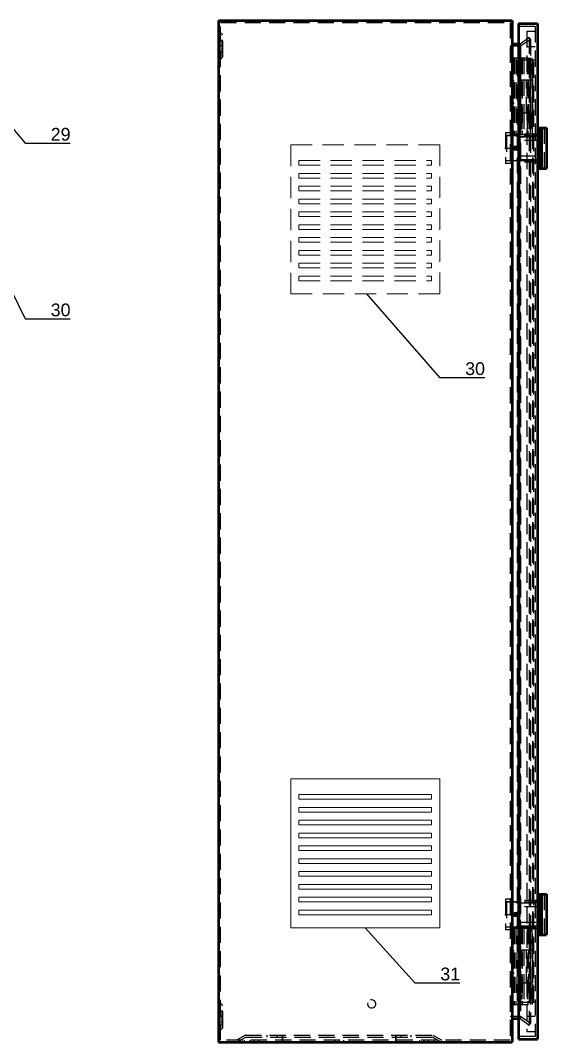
# Model space of a CAD drawing. Header units: millimetres. Extents: x 3520 to 8864, y 403 to 1747.
# Drawn here: x 5503.9 to 5553.4, y 815.1 to 911.1 of the extents above; entities that cross this region are included whole.
import ezdxf
from ezdxf import colors
from ezdxf.entities.mleader import LeaderData, LeaderLine
from ezdxf.math import Vec2, Vec3

# ---------------------------------------------------------------- set-up
doc = ezdxf.new("R2010")
doc.units = ezdxf.units.MM
for name, pattern in [('ACISOTGL', [3, 2, -1]), ('CENTER', [10.16, 6.35, -1.27, 1.27, -1.27]), ('DASHED', [19.05, 12.7, -6.35])]:
    doc.linetypes.add(name, pattern=pattern)
for name, color, linetype, lineweight in [('AM_0', 7, 'Continuous', 50), ('AM_5', 3, 'Continuous', 25), ('AM_7', 7, 'CENTER', 25), ('AM_9', 6, 'DASHED', 25), ('Стерка', 7, 'Continuous', 15)]:
    doc.layers.add(name, color=color, linetype=linetype, lineweight=lineweight)
doc.layers.add('Ссылки', color=6, linetype='Continuous')
doc.styles.get("Standard").update_dxf_attribs({"font": 'arial.ttf'})

# ---------------------------------------------------------------- blocks, each defined once
blk = doc.blocks.new('2_1XXX_04_05_0_in_AE_1058_500__2__3')
at = {"layer": 'AM_7'}
for p, q in [((-97, -0.075), (-97, 1.575)), ((-30.5, -0.075), (-30.5, 1.575)), ((36, -0.075), (36, 1.575))]:
    blk.add_line(p, q, dxfattribs=at)
at = {"layer": 'AM_9'}
for p, q in [((-105, 1.5), (-105, 0)), ((-100.6, 1.5), (-100.6, 0)), ((-93.4, 0), (-93.4, 1.5)), ((-34.1, 1.5), (-34.1, 0)), ((-26.9, 0), (-26.9, 1.5)), ((32.4, 1.5), (32.4, 0)), ((39.6, 0), (39.6, 1.5)), ((44, 1.5), (44, 0))]:
    blk.add_line(p, q, dxfattribs=at)
blk = doc.blocks.new('3_1XXX_01_04_1_0_in_AE_1058_500__2__3')
at = {"layer": 'AM_7'}
for p, q in [((106.58, 749.35), (104.92, 749.35)), ((106.58, 731.85), (104.92, 731.85))]:
    blk.add_line(p, q, dxfattribs=at)
at = {"layer": 'AM_9'}
for p, q in [((105, 770.6), (120.95, 770.6)), ((105.8, 770.6), (105.8, 710.6)), ((106.5, 770.6), (106.5, 710.6)), ((108, 770.6), (108, 710.6)), ((111, 770.6), (111, 710.6)), ((111.5, 770.6), (111.5, 710.6)), ((112.65, 770.6), (112.65, 753.6)), ((112.8, 770.6), (112.8, 710.6)), ((114.15, 770.6), (114.15, 753.6)), ((116.81, 770.6), (116.81, 753.6)), ((117.03, 770.6), (117.03, 753.6)), ((117.16, 770.6), (117.16, 753.6)), ((117.45, 770.6), (117.45, 710.6)), ((118.29, 770.6), (118.29, 753.6)), ((119.14, 770.6), (119.14, 753.6)), ((119.45, 753.6), (119.45, 770.6)), ((120.46, 770.6), (120.46, 753.6)), ((120.95, 753.6), (120.95, 770.6)), ((106.5, 752.95), (105, 751.45)), ((112.65, 753.6), (120.95, 753.6)), ((116.28, 727.6), (116.28, 753.6)), ((117.72, 753.6), (117.72, 727.6)), ((105, 747.25), (106.5, 745.75)), ((106.5, 735.45), (105, 733.95)), ((105, 729.75), (106.5, 728.25)), ((112.65, 727.6), (112.65, 710.6)), ((112.65, 727.6), (120.95, 727.6)), ((114.15, 727.6), (114.15, 710.6)), ((116.81, 727.6), (116.81, 710.6)), ((117.03, 727.6), (117.03, 710.6)), ((117.16, 727.6), (117.16, 710.6)), ((118.29, 727.6), (118.29, 710.6)), ((119.14, 727.6), (119.14, 710.6)), ((119.45, 710.6), (119.45, 727.6)), ((120.46, 727.6), (120.46, 710.6)), ((120.95, 710.6), (120.95, 727.6)), ((105, 710.6), (120.95, 710.6))]:
    blk.add_line(p, q, dxfattribs=at)
blk = doc.blocks.new('4_1XXX_01_05_2_1_0_in_AE_1058_500__2__3')
at = {"layer": 'AM_0'}
for p, q in [((125, 715), (126, 715)), ((126, 716), (132, 716)), ((126, 716), (126, 684)), ((128, 716), (128, 684)), ((132, 716), (132, 684)), ((125, 685), (126, 685)), ((126, 684), (132, 684))]:
    blk.add_line(p, q, dxfattribs=at)
at = {"layer": 'AM_7'}
blk.add_line((99.24, 700), (111.56, 700), dxfattribs=at)
at = {"layer": 'AM_9'}
for p, q in [((130, 716), (130, 684)), ((104.1, 712), (99.8, 712)), ((99.8, 712), (99.8, 688)), ((109.8, 710), (99.8, 710)), ((108.14, 709.75), (100.55, 709.75)), ((100.55, 709.75), (100.55, 690.25)), ((104.1, 712), (104.1, 688)), ((109.34, 708.55), (108.14, 709.75)), ((110.5, 708.55), (109.34, 708.55)), ((109.8, 710), (109.8, 690)), ((127.2, 709.75), (109.8, 709.75)), ((110.5, 709.05), (127.2, 709.05)), ((110.5, 690.95), (110.5, 709.05)), ((111, 705), (110.5, 705)), ((111, 711), (111, 689)), ((127.5, 711), (111, 711)), ((111, 709), (127.5, 709)), ((127.5, 706), (111, 706)), ((123.62, 709.05), (123.62, 709.75)), ((123.75, 709.05), (123.75, 709.75)), ((123.79, 709.75), (123.79, 709.05)), ((123.85, 709.05), (123.85, 709.75)), ((124.43, 709.75), (124.43, 709.05)), ((124.47, 709.05), (124.47, 709.75)), ((124.79, 709.05), (124.79, 709.75)), ((124.81, 709.05), (124.81, 709.75)), ((124.87, 709.05), (124.87, 709.75)), ((124.96, 709.05), (124.96, 709.75)), ((125.43, 709.05), (125.43, 709.75)), ((126.2, 709.05), (126.2, 709.75)), ((127.2, 709.05), (127.2, 709.75)), ((127.5, 711), (127.5, 706)), ((104.1, 700.6), (108.6, 700.6)), ((104.1, 699.4), (108.6, 699.4)), ((110.5, 701.25), (106.5, 701.25)), ((106.5, 701.25), (106.5, 700.6)), ((106.5, 699.4), (106.5, 698.75)), ((106.5, 698.75), (110.5, 698.75)), ((107.6, 700.6), (107.6, 699.4)), ((108.6, 700.6), (108.6, 699.4)), ((109.8, 690), (99.8, 690)), ((100.55, 690.25), (108.14, 690.25)), ((108.14, 690.25), (109.34, 691.45)), ((110.5, 691.45), (109.34, 691.45)), ((109.8, 690.25), (127.2, 690.25)), ((110.5, 695), (111, 695)), ((127.2, 690.95), (110.5, 690.95)), ((111, 694), (127.5, 694)), ((111, 691), (127.5, 691)), ((127.5, 689), (111, 689)), ((123.62, 690.95), (123.62, 690.25)), ((123.75, 690.95), (123.75, 690.25)), ((123.79, 690.95), (123.79, 690.25)), ((123.85, 690.95), (123.85, 690.25)), ((124.43, 690.95), (124.43, 690.25)), ((124.47, 690.95), (124.47, 690.25)), ((124.79, 690.95), (124.79, 690.25)), ((124.81, 690.95), (124.81, 690.25)), ((124.87, 690.25), (124.87, 690.95)), ((124.96, 690.95), (124.96, 690.25)), ((125.43, 690.95), (125.43, 690.25)), ((126.2, 690.95), (126.2, 690.25)), ((127.2, 690.95), (127.2, 690.25)), ((127.5, 694), (127.5, 689)), ((104.1, 688), (99.8, 688))]:
    blk.add_line(p, q, dxfattribs=at)
blk = doc.blocks.new('5_1XXX_01_05_2_2_0_in_AE_1058_500__2__3')
at = {"layer": 'AM_0'}
for p, q in [((125, 115), (126, 115)), ((126, 116), (132, 116)), ((126, 116), (126, 84)), ((128, 116), (128, 84)), ((132, 116), (132, 84)), ((125, 85), (126, 85)), ((126, 84), (132, 84))]:
    blk.add_line(p, q, dxfattribs=at)
at = {"layer": 'AM_7'}
blk.add_line((99.24, 100), (111.56, 100), dxfattribs=at)
at = {"layer": 'AM_9'}
for p, q in [((130, 116), (130, 84)), ((99.8, 112), (99.8, 88)), ((104.1, 112), (99.8, 112)), ((109.8, 110), (99.8, 110)), ((108.14, 109.75), (100.55, 109.75)), ((100.55, 109.75), (100.55, 90.25)), ((104.1, 112), (104.1, 88)), ((109.34, 108.55), (108.14, 109.75)), ((110.5, 108.55), (109.34, 108.55)), ((109.8, 110), (109.8, 90)), ((127.2, 109.75), (109.8, 109.75)), ((110.5, 109.05), (127.2, 109.05)), ((110.5, 90.95), (110.5, 109.05)), ((111, 105), (110.5, 105)), ((111, 111), (111, 89)), ((127.5, 111), (111, 111)), ((111, 109), (127.5, 109)), ((127.5, 106), (111, 106)), ((123.62, 109.05), (123.62, 109.75)), ((123.75, 109.05), (123.75, 109.75)), ((123.79, 109.75), (123.79, 109.05)), ((123.85, 109.05), (123.85, 109.75)), ((124.43, 109.75), (124.43, 109.05)), ((124.47, 109.05), (124.47, 109.75)), ((124.79, 109.05), (124.79, 109.75)), ((124.81, 109.05), (124.81, 109.75)), ((124.87, 109.05), (124.87, 109.75)), ((124.96, 109.05), (124.96, 109.75)), ((125.43, 109.05), (125.43, 109.75)), ((126.2, 109.05), (126.2, 109.75)), ((127.2, 109.05), (127.2, 109.75)), ((127.5, 111), (127.5, 106)), ((104.1, 100.6), (108.6, 100.6)), ((104.1, 99.4), (108.6, 99.4)), ((106.5, 101.25), (106.5, 100.6)), ((110.5, 101.25), (106.5, 101.25)), ((106.5, 99.4), (106.5, 98.75)), ((106.5, 98.75), (110.5, 98.75)), ((107.6, 100.6), (107.6, 99.4)), ((108.6, 100.6), (108.6, 99.4)), ((109.8, 90), (99.8, 90)), ((100.55, 90.25), (108.14, 90.25)), ((108.14, 90.25), (109.34, 91.45)), ((110.5, 91.45), (109.34, 91.45)), ((109.8, 90.25), (127.2, 90.25)), ((110.5, 95), (111, 95)), ((127.2, 90.95), (110.5, 90.95)), ((111, 94), (127.5, 94)), ((111, 91), (127.5, 91)), ((127.5, 89), (111, 89)), ((123.62, 90.95), (123.62, 90.25)), ((123.75, 90.95), (123.75, 90.25)), ((123.79, 90.95), (123.79, 90.25)), ((123.85, 90.95), (123.85, 90.25)), ((124.43, 90.95), (124.43, 90.25)), ((124.47, 90.95), (124.47, 90.25)), ((124.79, 90.95), (124.79, 90.25)), ((124.81, 90.95), (124.81, 90.25)), ((124.87, 90.25), (124.87, 90.95)), ((124.96, 90.95), (124.96, 90.25)), ((125.43, 90.95), (125.43, 90.25)), ((126.2, 90.95), (126.2, 90.25)), ((127.2, 90.95), (127.2, 90.25)), ((127.5, 94), (127.5, 89)), ((104.1, 88), (99.8, 88))]:
    blk.add_line(p, q, dxfattribs=at)
blk = doc.blocks.new('6_1058_01_01__2__0_in_AE_1058_500__2__3')
at = {"layer": 'AM_0'}
for p, q in [((110, 797.5), (125, 797.5)), ((110, 797.5), (110, 2.5)), ((125, 797.5), (125, 2.5)), ((110, 2.5), (125, 2.5))]:
    blk.add_line(p, q, dxfattribs=at)
at = {"layer": 'AM_9'}
for p, q in [((110, 795.5), (123, 795.5)), ((123, 795.5), (123, 4.5)), ((116.5, 791.5), (123, 791.5)), ((116.5, 791.5), (116.5, 8.5)), ((116.5, 779.5), (123, 779.5)), ((109, 769), (109, 31)), ((123, 769), (109, 769)), ((110.8, 769), (110.8, 31)), ((110.9, 769), (110.9, 31)), ((121.1, 769), (121.1, 31)), ((121.2, 769), (121.2, 31)), ((122, 31), (122, 769)), ((112.65, 753.6), (116.28, 753.6)), ((112.65, 753.6), (112.65, 727.6)), ((114.1, 753.6), (114.1, 727.6)), ((119.35, 727.6), (119.35, 753.6)), ((119.5, 753.6), (119.5, 727.6)), ((120.85, 727.6), (120.85, 753.6)), ((120.85, 753.6), (120.95, 753.6)), ((120.95, 753.6), (120.95, 727.6)), ((112.65, 727.6), (116.28, 727.6)), ((120.85, 727.6), (120.95, 727.6)), ((123, 711.05), (125, 711.05)), ((123, 688.95), (125, 688.95)), ((123, 111.05), (125, 111.05)), ((123, 88.95), (125, 88.95)), ((112.65, 72.4), (116.28, 72.4)), ((112.65, 72.4), (112.65, 46.4)), ((114.1, 72.4), (114.1, 46.4)), ((119.35, 46.4), (119.35, 72.4)), ((119.5, 72.4), (119.5, 46.4)), ((120.85, 46.4), (120.85, 72.4)), ((120.85, 72.4), (120.95, 72.4)), ((120.95, 72.4), (120.95, 46.4)), ((112.65, 46.4), (116.28, 46.4)), ((120.85, 46.4), (120.95, 46.4)), ((123, 31), (109, 31)), ((116.5, 20.5), (123, 20.5)), ((116.5, 8.5), (123, 8.5)), ((123, 4.5), (110, 4.5))]:
    blk.add_line(p, q, dxfattribs=at)
blk = doc.blocks.new('7_1XXX_01_04_2_0_in_AE_1058_500__2__3')
at = {"layer": 'AM_7'}
for p, q in [((106.58, 68.15), (104.92, 68.15)), ((106.58, 50.65), (104.92, 50.65))]:
    blk.add_line(p, q, dxfattribs=at)
at = {"layer": 'AM_9'}
for p, q in [((105, 89.4), (120.95, 89.4)), ((105.8, 89.4), (105.8, 29.4)), ((106.5, 89.4), (106.5, 29.4)), ((108, 89.4), (108, 29.4)), ((111, 89.4), (111, 29.4)), ((111.5, 89.4), (111.5, 29.4)), ((112.65, 89.4), (112.65, 72.4)), ((112.8, 89.4), (112.8, 29.4)), ((114.15, 89.4), (114.15, 72.4)), ((116.81, 89.4), (116.81, 72.4)), ((117.03, 89.4), (117.03, 72.4)), ((117.16, 89.4), (117.16, 72.4)), ((117.45, 89.4), (117.45, 29.4)), ((118.29, 89.4), (118.29, 72.4)), ((119.14, 89.4), (119.14, 72.4)), ((119.45, 72.4), (119.45, 89.4)), ((120.46, 89.4), (120.46, 72.4)), ((120.95, 72.4), (120.95, 89.4)), ((112.65, 72.4), (120.95, 72.4)), ((116.28, 46.4), (116.28, 72.4)), ((117.72, 72.4), (117.72, 46.4)), ((106.5, 71.75), (105, 70.25)), ((105, 66.05), (106.5, 64.55)), ((106.5, 54.25), (105, 52.75)), ((105, 48.55), (106.5, 47.05)), ((112.65, 46.4), (112.65, 29.4)), ((112.65, 46.4), (120.95, 46.4)), ((114.15, 46.4), (114.15, 29.4)), ((116.81, 46.4), (116.81, 29.4)), ((117.03, 46.4), (117.03, 29.4)), ((117.16, 46.4), (117.16, 29.4)), ((118.29, 46.4), (118.29, 29.4)), ((119.14, 46.4), (119.14, 29.4)), ((119.45, 29.4), (119.45, 46.4)), ((120.46, 46.4), (120.46, 29.4)), ((120.95, 29.4), (120.95, 46.4)), ((105, 29.4), (120.95, 29.4))]:
    blk.add_line(p, q, dxfattribs=at)
blk = doc.blocks.new('8_1058_01_00__2__0_in_AE_1058_500__2__3')
at = {"layer": 'AM_0'}
for p, q in [((-125, 800), (-125, 0)), ((-125, 800), (105, 800)), ((105, 800), (105, 0)), ((110, 781.5), (105, 781.5)), ((105, 18.5), (110, 18.5)), ((-125, 0), (105, 0))]:
    blk.add_line(p, q, dxfattribs=at)
at = {"layer": 'AM_5'}
blk.add_arc((-5, 30), 3.23, 165, 105, dxfattribs=at)
at = {"layer": 'AM_7'}
for p, q in [((-121.33, 780), (-125.17, 780)), ((-121.33, 20), (-125.17, 20)), ((-75, 5.78), (-75, -0.28)), ((14, 5.78), (14, -0.28))]:
    blk.add_line(p, q, dxfattribs=at)
at = {"layer": 'AM_9'}
for p, q in [((-123.5, 1.5), (-123.5, 798.5)), ((-123.5, 798.5), (103.5, 798.5)), ((103.5, 798.5), (103.5, 1.5)), ((-123, 788), (-125, 790)), ((-121.5, 788.62), (-123.5, 790.62)), ((-123, 772), (-123, 788)), ((-121.5, 784.35), (-123, 784.35)), ((-121.5, 771.38), (-121.5, 788.62)), ((118.41, 786.56), (111.23, 781.5)), ((111.7, 780), (119.31, 785.36)), ((119.31, 785.36), (118.41, 786.56)), ((118.41, 786.56), (118.41, 13.44)), ((119.31, 785.36), (119.31, 14.64)), ((103.5, 780), (111.7, 780)), ((111.23, 781.5), (110, 781.5)), ((111.23, 781.5), (111.23, 18.5)), ((111.7, 780), (111.7, 20)), ((-125, 770), (-123, 772)), ((-123.5, 769.38), (-121.5, 771.38)), ((-123, 775.65), (-121.5, 775.65)), ((-123, 28), (-125, 30)), ((-121.5, 28.62), (-123.5, 30.62)), ((-123, 12), (-123, 28)), ((-121.5, 24.35), (-123, 24.35)), ((-121.5, 11.38), (-121.5, 28.62)), ((111.7, 20), (103.5, 20)), ((110, 18.5), (111.23, 18.5)), ((111.23, 18.5), (118.41, 13.44)), ((119.31, 14.64), (111.7, 20)), ((-125, 10), (-123, 12)), ((-123.5, 9.38), (-121.5, 11.38)), ((-123, 15.65), (-121.5, 15.65)), ((118.41, 13.44), (119.31, 14.64)), ((103.5, 1.5), (-123.5, 1.5)), ((-104, 5.5), (-110.93, 1.5)), ((-110.53, 0), (-103.6, 4)), ((-104, 5.5), (43, 5.5)), ((-103.6, 4), (42.6, 4)), ((-87, 4), (-87, 5.5)), ((-79, 4), (-79, 5.5)), ((-75, 0), (-75, 5.5)), ((14, 0), (14, 5.5)), ((18, 4), (18, 5.5)), ((26, 4), (26, 5.5)), ((49.53, 0), (42.6, 4)), ((43, 5.5), (49.93, 1.5))]:
    blk.add_line(p, q, dxfattribs=at)
blk = doc.blocks.new('_None')

msp = doc.modelspace()

# ---------------------------------------------------------------- linework, layer by layer
at = {"layer": 'Стерка', "color": 6, "linetype": 'ACISOTGL'}
for p, q in [((5543.307, 899.445, 1518.358), (5529.327, 899.445, 1518.358)), ((5529.327, 899.445, 1518.358), (5529.327, 885.465, 1518.358)), ((5543.307, 885.465, 1518.358), (5543.307, 899.445, 1518.358)), ((5530.059, 897.984, 1518.358), (5542.539, 897.984, 1518.358)), ((5530.059, 897.984, 1518.358), (5542.539, 897.984, 1518.358)), ((5530.059, 897.539, 1518.358), (5530.059, 897.984, 1518.358)), ((5542.539, 897.539, 1518.358), (5542.539, 897.984, 1518.358)), ((5530.059, 897.539, 1518.358), (5542.539, 897.539, 1518.358)), ((5530.059, 896.778, 1518.358), (5542.539, 896.778, 1518.358)), ((5530.059, 896.778, 1518.358), (5542.539, 896.778, 1518.358)), ((5530.059, 896.333, 1518.358), (5530.059, 896.778, 1518.358)), ((5530.059, 896.333, 1518.358), (5542.539, 896.333, 1518.358)), ((5542.539, 896.333, 1518.358), (5542.539, 896.778, 1518.358)), ((5530.059, 895.572, 1518.358), (5542.539, 895.572, 1518.358)), ((5530.059, 895.572, 1518.358), (5542.539, 895.572, 1518.358)), ((5530.059, 895.127, 1518.358), (5530.059, 895.572, 1518.358)), ((5530.059, 895.127, 1518.358), (5542.539, 895.127, 1518.358)), ((5542.539, 895.127, 1518.358), (5542.539, 895.572, 1518.358)), ((5530.059, 894.366, 1518.358), (5542.539, 894.366, 1518.358)), ((5530.059, 894.366, 1518.358), (5542.539, 894.366, 1518.358)), ((5530.059, 893.921, 1518.358), (5530.059, 894.366, 1518.358)), ((5542.539, 893.921, 1518.358), (5542.539, 894.366, 1518.358)), ((5530.059, 893.921, 1518.358), (5542.539, 893.921, 1518.358)), ((5530.059, 893.16, 1518.358), (5542.539, 893.16, 1518.358)), ((5530.059, 893.16, 1518.358), (5542.539, 893.16, 1518.358)), ((5530.059, 892.715, 1518.358), (5530.059, 893.16, 1518.358)), ((5542.539, 892.715, 1518.358), (5542.539, 893.16, 1518.358)), ((5530.059, 892.715, 1518.358), (5542.539, 892.715, 1518.358)), ((5530.059, 891.954, 1518.358), (5542.539, 891.954, 1518.358)), ((5530.059, 891.954, 1518.358), (5542.539, 891.954, 1518.358)), ((5530.059, 891.509, 1518.358), (5530.059, 891.954, 1518.358)), ((5530.059, 891.954, 1518.358), (5542.539, 891.954, 1518.358)), ((5530.059, 891.954, 1518.358), (5542.539, 891.954, 1518.358)), ((5530.059, 891.509, 1518.358), (5530.059, 891.954, 1518.358)), ((5530.059, 891.509, 1518.358), (5542.539, 891.509, 1518.358)), ((5530.059, 891.509, 1518.358), (5542.539, 891.509, 1518.358)), ((5542.539, 891.509, 1518.358), (5542.539, 891.954, 1518.358)), ((5542.539, 891.509, 1518.358), (5542.539, 891.954, 1518.358)), ((5530.059, 890.748, 1518.358), (5542.539, 890.748, 1518.358)), ((5530.059, 890.748, 1518.358), (5542.539, 890.748, 1518.358)), ((5530.059, 890.303, 1518.358), (5530.059, 890.748, 1518.358)), ((5530.059, 890.303, 1518.358), (5542.539, 890.303, 1518.358)), ((5542.539, 890.303, 1518.358), (5542.539, 890.748, 1518.358)), ((5530.059, 889.542, 1518.358), (5542.539, 889.542, 1518.358)), ((5530.059, 889.542, 1518.358), (5542.539, 889.542, 1518.358)), ((5530.059, 889.097, 1518.358), (5530.059, 889.542, 1518.358)), ((5542.539, 889.097, 1518.358), (5542.539, 889.542, 1518.358)), ((5530.059, 889.097, 1518.358), (5542.539, 889.097, 1518.358)), ((5530.059, 888.336, 1518.358), (5542.539, 888.336, 1518.358)), ((5530.059, 888.336, 1518.358), (5542.539, 888.336, 1518.358)), ((5530.059, 887.89, 1518.358), (5530.059, 888.336, 1518.358)), ((5542.539, 887.89, 1518.358), (5542.539, 888.336, 1518.358)), ((5530.059, 887.89, 1518.358), (5542.539, 887.89, 1518.358)), ((5530.059, 887.129, 1518.358), (5542.539, 887.129, 1518.358)), ((5530.059, 887.129, 1518.358), (5542.539, 887.129, 1518.358)), ((5530.059, 886.684, 1518.358), (5530.059, 887.129, 1518.358)), ((5530.059, 886.684, 1518.358), (5542.539, 886.684, 1518.358)), ((5542.539, 886.684, 1518.358), (5542.539, 887.129, 1518.358)), ((5529.327, 885.465, 1518.358), (5543.307, 885.465, 1518.358))]:
    msp.add_line(p, q, dxfattribs=at)
at = {"layer": 'Стерка', "color": 6}
for p, q in [((5543.307, 839.876, 1518.358), (5529.327, 839.876, 1518.358)), ((5529.327, 839.876, 1518.358), (5529.327, 825.896, 1518.358)), ((5543.307, 825.896, 1518.358), (5543.307, 839.876, 1518.358)), ((5530.059, 838.415, 1518.358), (5542.539, 838.415, 1518.358)), ((5530.059, 838.415, 1518.358), (5542.539, 838.415, 1518.358)), ((5530.059, 837.97, 1518.358), (5530.059, 838.415, 1518.358)), ((5542.539, 837.97, 1518.358), (5542.539, 838.415, 1518.358)), ((5530.059, 837.97, 1518.358), (5542.539, 837.97, 1518.358)), ((5530.059, 837.209, 1518.358), (5542.539, 837.209, 1518.358)), ((5530.059, 837.209, 1518.358), (5542.539, 837.209, 1518.358)), ((5530.059, 836.764, 1518.358), (5530.059, 837.209, 1518.358)), ((5530.059, 836.764, 1518.358), (5542.539, 836.764, 1518.358)), ((5542.539, 836.764, 1518.358), (5542.539, 837.209, 1518.358)), ((5530.059, 836.003, 1518.358), (5542.539, 836.003, 1518.358)), ((5530.059, 836.003, 1518.358), (5542.539, 836.003, 1518.358)), ((5530.059, 835.558, 1518.358), (5530.059, 836.003, 1518.358)), ((5530.059, 835.558, 1518.358), (5542.539, 835.558, 1518.358)), ((5542.539, 835.558, 1518.358), (5542.539, 836.003, 1518.358)), ((5530.059, 834.797, 1518.358), (5542.539, 834.797, 1518.358)), ((5530.059, 834.797, 1518.358), (5542.539, 834.797, 1518.358)), ((5530.059, 834.352, 1518.358), (5530.059, 834.797, 1518.358)), ((5542.539, 834.352, 1518.358), (5542.539, 834.797, 1518.358)), ((5530.059, 834.352, 1518.358), (5542.539, 834.352, 1518.358)), ((5530.059, 833.591, 1518.358), (5542.539, 833.591, 1518.358)), ((5530.059, 833.591, 1518.358), (5542.539, 833.591, 1518.358)), ((5530.059, 833.145, 1518.358), (5530.059, 833.591, 1518.358)), ((5542.539, 833.145, 1518.358), (5542.539, 833.591, 1518.358)), ((5530.059, 833.145, 1518.358), (5542.539, 833.145, 1518.358)), ((5530.059, 832.385, 1518.358), (5542.539, 832.385, 1518.358)), ((5530.059, 832.385, 1518.358), (5542.539, 832.385, 1518.358)), ((5530.059, 831.939, 1518.358), (5530.059, 832.385, 1518.358)), ((5530.059, 832.385, 1518.358), (5542.539, 832.385, 1518.358)), ((5530.059, 832.385, 1518.358), (5542.539, 832.385, 1518.358)), ((5530.059, 831.939, 1518.358), (5530.059, 832.385, 1518.358)), ((5530.059, 831.939, 1518.358), (5542.539, 831.939, 1518.358)), ((5530.059, 831.939, 1518.358), (5542.539, 831.939, 1518.358)), ((5542.539, 831.939, 1518.358), (5542.539, 832.385, 1518.358)), ((5542.539, 831.939, 1518.358), (5542.539, 832.385, 1518.358)), ((5530.059, 831.178, 1518.358), (5542.539, 831.178, 1518.358)), ((5530.059, 831.178, 1518.358), (5542.539, 831.178, 1518.358)), ((5530.059, 830.733, 1518.358), (5530.059, 831.178, 1518.358)), ((5530.059, 830.733, 1518.358), (5542.539, 830.733, 1518.358)), ((5542.539, 830.733, 1518.358), (5542.539, 831.178, 1518.358)), ((5530.059, 829.972, 1518.358), (5542.539, 829.972, 1518.358)), ((5530.059, 829.972, 1518.358), (5542.539, 829.972, 1518.358)), ((5530.059, 829.527, 1518.358), (5530.059, 829.972, 1518.358)), ((5542.539, 829.527, 1518.358), (5542.539, 829.972, 1518.358)), ((5530.059, 829.527, 1518.358), (5542.539, 829.527, 1518.358)), ((5530.059, 828.766, 1518.358), (5542.539, 828.766, 1518.358)), ((5530.059, 828.766, 1518.358), (5542.539, 828.766, 1518.358)), ((5530.059, 828.321, 1518.358), (5530.059, 828.766, 1518.358)), ((5542.539, 828.321, 1518.358), (5542.539, 828.766, 1518.358)), ((5530.059, 828.321, 1518.358), (5542.539, 828.321, 1518.358)), ((5530.059, 827.56, 1518.358), (5542.539, 827.56, 1518.358)), ((5530.059, 827.56, 1518.358), (5542.539, 827.56, 1518.358)), ((5530.059, 827.115, 1518.358), (5530.059, 827.56, 1518.358)), ((5530.059, 827.115, 1518.358), (5542.539, 827.115, 1518.358)), ((5542.539, 827.115, 1518.358), (5542.539, 827.56, 1518.358)), ((5529.327, 825.896, 1518.358), (5543.307, 825.896, 1518.358))]:
    msp.add_line(p, q, dxfattribs=at)

# ---------------------------------------------------------------- block references
at = {"xscale": 0.12, "yscale": 0.12, "zscale": 0.12}
for name in ['8_1058_01_00__2__0_in_AE_1058_500__2__3', '6_1058_01_01__2__0_in_AE_1058_500__2__3', '3_1XXX_01_04_1_0_in_AE_1058_500__2__3', '4_1XXX_01_05_2_1_0_in_AE_1058_500__2__3', '5_1XXX_01_05_2_2_0_in_AE_1058_500__2__3', '7_1XXX_01_04_2_0_in_AE_1058_500__2__3', '2_1XXX_04_05_0_in_AE_1058_500__2__3']:
    msp.add_blockref(name, (5537.517, 815.145, 1518.358), dxfattribs=at)

# ---------------------------------------------------------------- leaders
at = {"layer": 'Ссылки'}
ml = msp.add_multileader_mtext('Standard', dxfattribs=at)
ml.set_content('29', color=256)
ml.set_leader_properties()
ml.set_arrow_properties(name='NONE')
ml.build(insert=Vec2(0, 0))
ml.multileader.update_dxf_attribs({"text_left_attachment_type": 6, "dogleg_length": 0, "arrow_head_size": 4.8})
ctx = ml.context
ctx.base_point, ctx.char_height, ctx.arrow_head_size, ctx.landing_gap_size, ctx.plane_origin = Vec3(5504.34, 899.609, 1518.358), 1.2, 4.8, 2.4, Vec3(5489.976, 905.881, 1518.358)
ctx.left_attachment = 6
notes = []
notes.append((ctx, [(1, (1, 1, 0), (5504.34, 899.609, 1518.358), (1, 0), 0, [(0, [(5497.709, 907.485, 1518.358)], 0, [])])]))
ctx.mtext.insert, ctx.mtext.flow_direction = Vec3(5506.74, 901.049, 1518.358), 5
ml = msp.add_multileader_mtext('Standard', dxfattribs=at)
ml.set_content('30', color=256)
ml.set_leader_properties()
ml.set_arrow_properties(name='NONE')
ml.build(insert=Vec2(0, 0))
ml.multileader.update_dxf_attribs({"text_left_attachment_type": 6, "dogleg_length": 0, "arrow_head_size": 4.8})
ctx = ml.context
ctx.base_point, ctx.char_height, ctx.arrow_head_size, ctx.landing_gap_size, ctx.plane_origin = Vec3(5504.34, 883.109, 1518.358), 1.2, 4.8, 2.4, Vec3(5493.649, 887.534, 1518.358)
ctx.left_attachment = 6
notes.append((ctx, [(1, (1, 1, 0), (5504.34, 883.109, 1518.358), (1, 0), 0, [(0, [(5501.382, 889.138, 1518.358)], 0, [])])]))
ctx.mtext.insert, ctx.mtext.flow_direction = Vec3(5506.74, 884.549, 1518.358), 5
ml = msp.add_multileader_mtext('Standard', dxfattribs=at)
ml.set_content('30', color=256)
ml.set_leader_properties()
ml.set_arrow_properties(name='NONE')
ml.build(insert=Vec2(0, 0))
ml.multileader.update_dxf_attribs({"text_left_attachment_type": 6, "dogleg_length": 0, "arrow_head_size": 4.8})
ctx = ml.context
ctx.base_point, ctx.char_height, ctx.arrow_head_size, ctx.landing_gap_size, ctx.plane_origin = Vec3(5543.303, 877.589, 1518.358), 1.2, 4.8, 2.4, Vec3(5528.682, 883.861, 1518.358)
ctx.left_attachment = 6
notes.append((ctx, [(1, (1, 1, 0), (5543.303, 877.589, 1518.358), (1, 0), 0, [(0, [(5536.416, 885.465, 1518.358)], 0, [])])]))
ctx.mtext.insert, ctx.mtext.flow_direction = Vec3(5545.703, 879.029, 1518.358), 5
ml = msp.add_multileader_mtext('Standard', dxfattribs=at)
ml.set_content('31', color=256)
ml.set_leader_properties()
ml.set_arrow_properties(name='NONE')
ml.build(insert=Vec2(0, 0))
ml.multileader.update_dxf_attribs({"text_left_attachment_type": 6, "dogleg_length": 0, "arrow_head_size": 4.8})
ctx = ml.context
ctx.base_point, ctx.char_height, ctx.arrow_head_size, ctx.landing_gap_size, ctx.plane_origin = Vec3(5540.967, 820.716, 1518.358), 1.2, 4.8, 2.4, Vec3(5528.965, 826.803, 1518.358)
ctx.left_attachment = 6
notes.append((ctx, [(1, (1, 1, 0), (5540.967, 820.716, 1518.358), (1, 0), 0, [(0, [(5536.317, 825.896, 1518.358)], 0, [])])]))
ctx.mtext.insert, ctx.mtext.defined_height, ctx.mtext.flow_direction = Vec3(5543.367, 822.156, 1518.358), 2.88, 5
for ctx, leaders in notes:
    for number, flags, end, landing, length, lines in leaders:
        leader = LeaderData()
        leader.index, (leader.has_last_leader_line, leader.has_dogleg_vector, leader.attachment_direction) = number, flags
        leader.last_leader_point, leader.dogleg_vector, leader.dogleg_length = Vec3(end), Vec3(landing), length
        for number, points, colour, breaks in lines:
            line = LeaderLine()
            line.index, line.vertices, line.color, line.breaks = number, Vec3.list(points), colors.encode_raw_color(colour), breaks
            leader.lines.append(line)
        ctx.leaders.append(leader)

doc.saveas('drawing.dxf')
